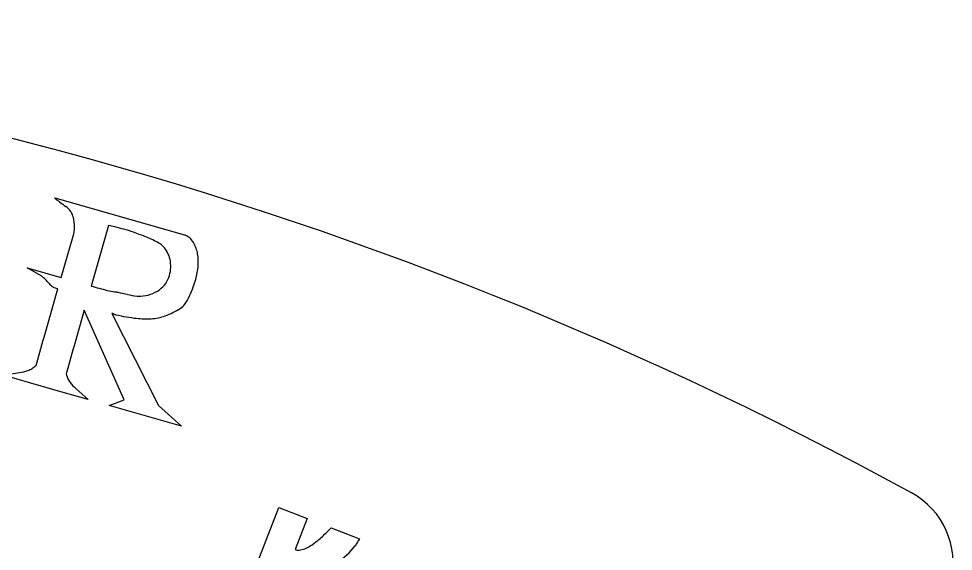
# Model space of a CAD drawing. Extents: x 7.4 to 31.4, y 13.7 to 28.6.
# Drawn here: x 25.47 to 31.28, y 25.32 to 28.63 of the extents above; entities that cross this region are included whole.
import ezdxf

# ---------------------------------------------------------------- set-up
doc = ezdxf.new("R2010")
doc.units = 0
doc.header["$MEASUREMENT"] = 0
doc.layers.add('APS_GEOMETRY', color=7, linetype='Continuous')

msp = doc.modelspace()

# ---------------------------------------------------------------- linework, layer by layer
at = {"layer": 'APS_GEOMETRY'}
for p, q in [((25.694727, 27.51419), (25.694807, 27.516313)), ((25.706201, 27.504464), (25.694727, 27.51419)), ((25.694807, 27.516313), (26.501198, 27.285177)), ((26.028762, 27.34347), (25.921029, 26.967609)), ((26.075486, 27.333247), (26.028762, 27.34347)), ((26.112027, 27.324357), (26.075486, 27.333247)), ((26.122906, 27.321767), (26.112027, 27.324357)), ((25.734564, 27.021056), (25.808438, 27.278789)), ((25.614042, 27.028133), (25.523691, 27.081498)), ((25.523691, 27.081498), (25.734564, 27.021056)), ((25.62795, 26.649101), (25.714136, 26.949789)), ((25.714136, 26.949789), (25.691682, 26.956225)), ((25.877936, 26.817265), (25.814416, 26.595654)), ((26.126333, 26.261149), (25.877936, 26.817265)), ((26.048807, 26.79787), (26.33904, 26.225536)), ((25.588495, 26.511448), (25.620955, 26.624694)), ((25.620955, 26.624694), (25.62795, 26.649101)), ((25.80742, 26.571248), (25.774961, 26.458001)), ((25.814416, 26.595654), (25.80742, 26.571248)), ((25.577861, 26.47435), (25.588495, 26.511448)), ((25.774961, 26.458001), (25.764327, 26.420903)), ((25.376372, 26.412722), (25.475291, 26.429797)), ((25.546241, 26.364033), (25.376372, 26.412722)), ((25.764327, 26.420903), (25.766989, 26.414066)), ((25.766989, 26.414066), (25.774976, 26.393553)), ((25.732707, 26.310586), (25.546241, 26.364033)), ((25.827722, 26.32878), (25.9016, 26.262176)), ((25.9016, 26.262176), (25.732707, 26.310586)), ((26.033675, 26.225376), (26.126333, 26.261149)), ((26.481499, 26.09596), (26.033675, 26.225376)), ((26.33904, 26.225536), (26.481499, 26.09596)), ((26.805863, 24.862664), (27.087187, 25.58986)), ((27.087187, 25.58986), (27.264548, 25.522415)), ((27.264548, 25.522415), (27.189791, 25.329174)), ((27.413039, 25.46497), (27.590007, 25.396508))]:
    msp.add_line(p, q, dxfattribs=at)
for centre, radius, start, end in [((19.495545, 4.630207), 24, 61.299397, 119.092201), ((26.127535, 28.041746), 0.682785, 231.896665, 233.736009), ((27.786769, 30.303497), 3.487883, 233.736009, 234.549793), ((25.69431, 27.364579), 0.119835, 13.674524, 54.549793), ((25.59415, 27.34021), 0.222916, 344.006114, 13.674524), ((25.827343, 26.290603), 1.072687, 70.537885, 74.006114), ((25.554396, 25.518199), 1.891899, 67.926525, 70.537885), ((25.995827, 26.606759), 0.71724, 61.103701, 67.926525), ((26.478478, 27.205911), 0.082458, 49.961891, 74.006114), ((26.461937, 27.186225), 0.108171, 29.006114, 49.961891), ((26.289244, 27.138365), 0.110035, 43.626988, 61.103701), ((26.238129, 27.095041), 0.176969, 12.11553, 42.361455), ((26.320038, 27.107549), 0.270422, 20.259952, 29.006114), ((26.395289, 27.135325), 0.190208, 9.827106, 20.259952), ((26.265643, 27.116395), 0.321202, 355.819259, 9.207237), ((26.211462, 27.089317), 0.204243, 344.006114, 12.11553), ((26.174952, 27.123024), 0.412134, 344.006114, 355.819259), ((25.454876, 26.822903), 0.259717, 46.195698, 52.204704), ((26.250009, 27.078268), 0.164143, 305.759688, 344.006114), ((25.481917, 26.851097), 0.220652, 39.675897, 46.195698), ((25.781776, 27.099831), 0.168943, 219.675897, 228.16936), ((25.817397, 27.139628), 0.222353, 228.16936, 235.571165), ((26.757324, 29.885289), 3.035168, 254.006114, 255.941046), ((25.960338, 27.184539), 0.635391, 339.526653, 344.006114), ((26.181324, 27.585165), 0.664019, 255.941046, 260.07857), ((25.784225, 25.413733), 1.543453, 78.651192, 79.446446), ((23.698163, 15.020099), 12.144362, 78.367686, 78.651192), ((26.303542, 27.676273), 0.777199, 258.367686, 262.778851), ((26.221015, 27.024943), 0.120662, 262.778851, 273.98922), ((26.219729, 27.120315), 0.215959, 272.569241, 305.759688), ((26.285153, 27.016678), 0.270988, 323.272902, 335.876011), ((25.659522, 27.29685), 0.956488, 335.876011, 339.526653), ((26.415831, 26.919177), 0.107945, 303.242509, 323.272902), ((26.005152, 26.645565), 0.158438, 71.803516, 74.006114), ((25.986935, 26.590147), 0.216773, 69.920497, 71.803516), ((26.130047, 26.981651), 0.200068, 249.920497, 251.960705), ((26.129732, 26.980685), 0.199052, 251.960705, 254.006114), ((26.324885, 27.844366), 1.084244, 256.669115, 263.555248), ((26.234173, 27.196528), 0.439492, 289.543792, 303.228344), ((26.262249, 27.289863), 0.526213, 263.555248, 273.446149), ((26.274753, 27.082211), 0.318186, 273.446149, 289.543792), ((25.417159, 26.773196), 0.348285, 279.608301, 288.386459), ((25.494576, 26.540288), 0.102847, 288.386459, 304.578312), ((25.150151, 27.039965), 0.709729, 304.578312, 306.949586), ((25.574969, 26.475179), 0.003009, 306.949586, 344.006114), ((25.860786, 26.426961), 0.092084, 201.272516, 219.156762), ((26.057119, 26.58684), 0.345279, 219.156762, 228.365108), ((30.781014, 25.243023), 0.5, 347.100475, 61.299397), ((25.867866, 26.980993), 2.164691, 313.504285, 315.54557), ((27.004688, 25.783212), 0.513314, 309.311678, 313.504285), ((28.451603, 24.82808), 1.03221, 146.585687, 148.010155), ((27.171747, 25.523729), 0.204611, 292.097056, 302.596623), ((27.006745, 25.78177), 0.510896, 302.596623, 309.235649), ((27.238274, 25.595415), 0.40517, 301.474653, 323.118456), ((28.511662, 24.790566), 1.103022, 148.010155, 149.388138), ((27.209134, 25.379175), 0.053612, 248.850461, 274.824855), ((27.203543, 25.445415), 0.120088, 274.824855, 292.097056)]:
    msp.add_arc(centre, radius, start, end, dxfattribs=at)

doc.saveas('drawing.dxf')
